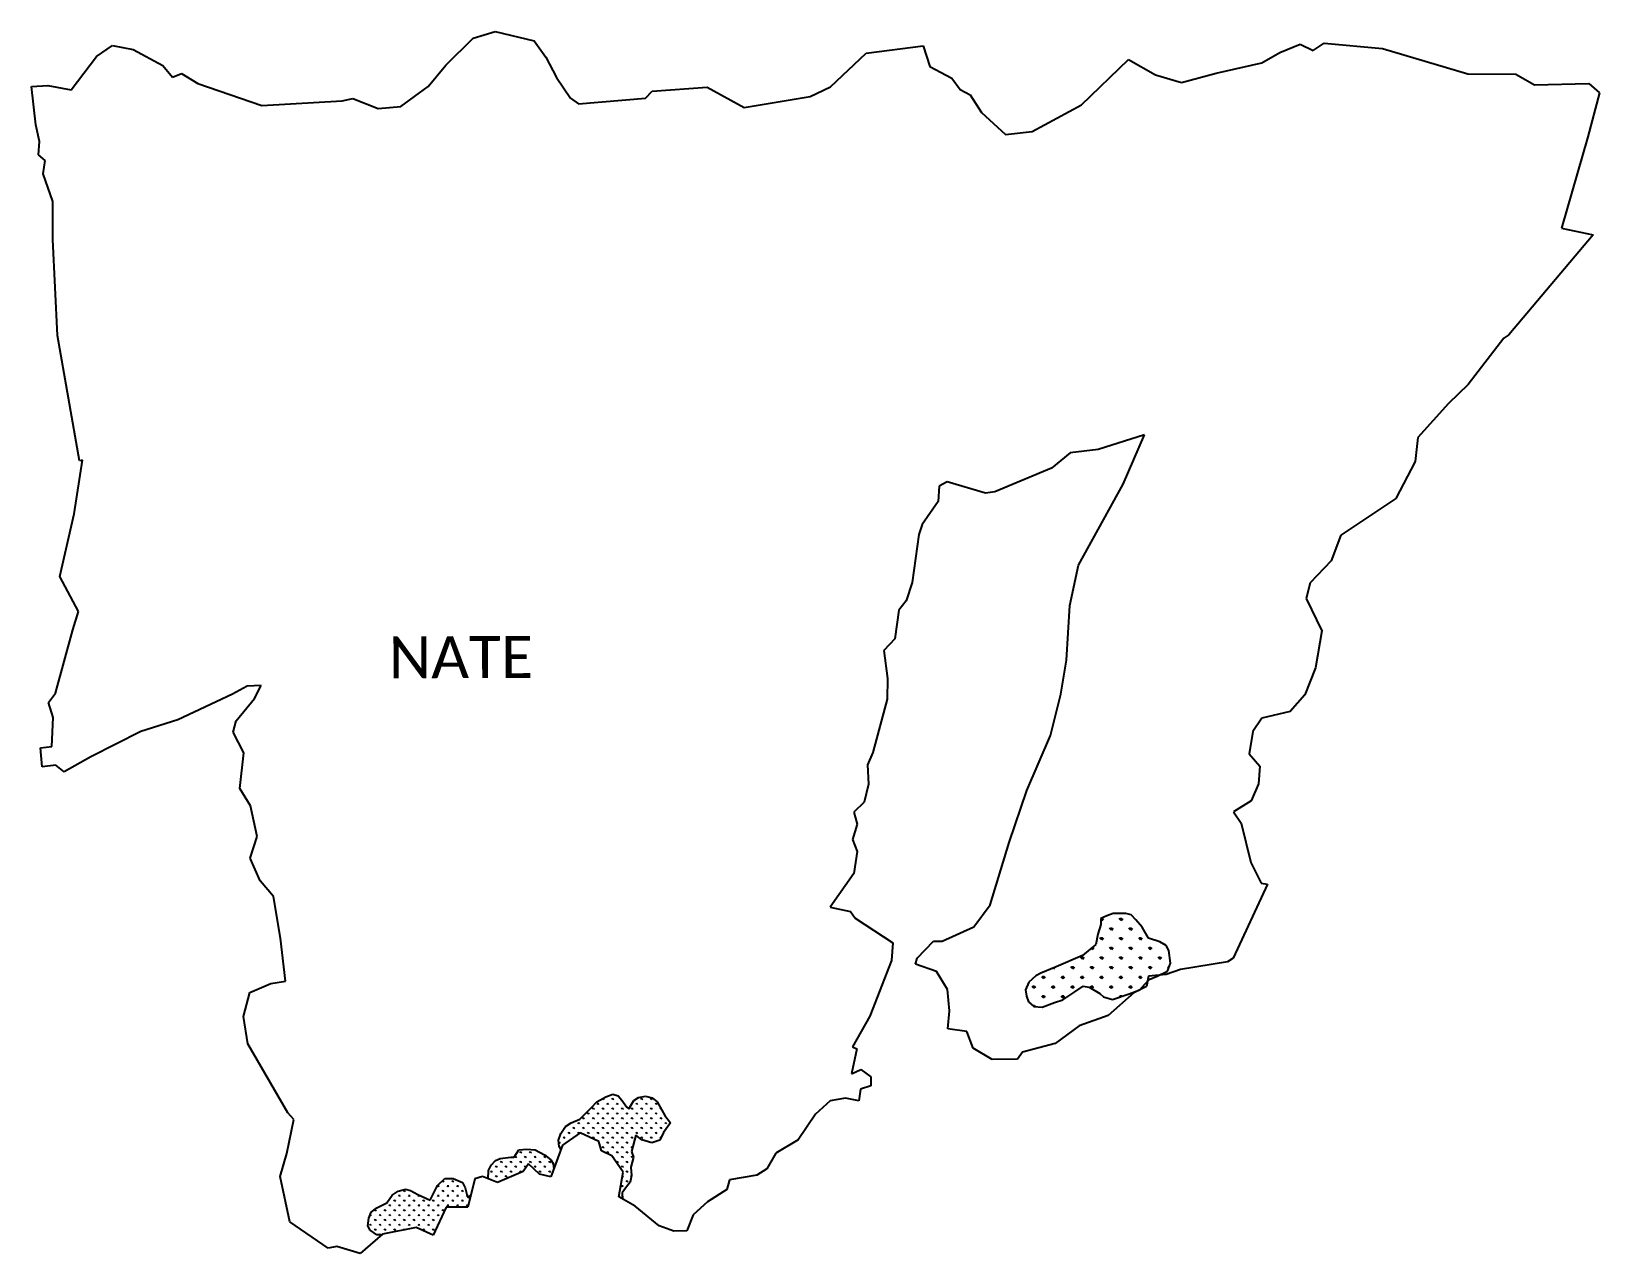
# Model space of a CAD drawing. Header units: metres. Extents: x 322049 to 327866, y 1839213 to 1843749.
import ezdxf

# ---------------------------------------------------------------- set-up
doc = ezdxf.new("R2010")
doc.units = ezdxf.units.M
doc.layers.add('MANGROOVES', color=112, linetype='Continuous')
doc.layers.add('VILLAGE NAME', color=250, linetype='Continuous')
doc.styles.get("Standard").update_dxf_attribs({"font": 'simplex.shx'})

msp = doc.modelspace()

# ---------------------------------------------------------------- linework, layer by layer
at = {"color": 3}
for p, q in [((322290.8, 1843655), (322349.6, 1843696.3)), ((322349.6, 1843696.3), (322426, 1843682.1)), ((323586.7, 1843623.7), (323687.6, 1843723)), ((323687.6, 1843723), (323769.1, 1843748.9)), ((323769.1, 1843748.9), (323913.9, 1843713.2)), ((323913.9, 1843713.2), (323957.1, 1843652.7)), ((325357.3, 1843694.6), (325381.4, 1843618.7)), ((326679.7, 1843670.5), (326755.2, 1843700.8)), ((326755.2, 1843700.8), (326804, 1843677.3)), ((326804, 1843677.3), (326844.2, 1843705.3)), ((326844.2, 1843705.3), (327061.1, 1843684.8)), ((322197, 1843531.4), (322290.8, 1843655)), ((322426, 1843682.1), (322536.3, 1843622.3)), ((323957.1, 1843652.7), (323996.6, 1843577.9)), ((325012.9, 1843542.7), (325145.4, 1843668.5)), ((325944.2, 1843476.2), (326118.8, 1843644.3)), ((326118.8, 1843644.3), (326218.8, 1843587.2)), ((326612.6, 1843632.5), (326679.7, 1843670.5)), ((327061.1, 1843684.8), (327377.1, 1843591.7)), ((322536.3, 1843622.3), (322572.5, 1843578.8)), ((322572.5, 1843578.8), (322605.3, 1843592.3)), ((322605.3, 1843592.3), (322666.4, 1843555.8)), ((323520.6, 1843544.1), (323586.7, 1843623.7)), ((323996.6, 1843577.9), (324048.4, 1843500.4)), ((325381.4, 1843618.7), (325463.6, 1843575.6)), ((326218.8, 1843587.2), (326314.9, 1843559.3)), ((326314.9, 1843559.3), (326443.4, 1843594.1)), ((326443.4, 1843594.1), (326612.6, 1843632.5)), ((327377.1, 1843591.7), (327555.5, 1843590.6)), ((327555.5, 1843590.6), (327624.4, 1843550.3)), ((322048.8, 1843544.3), (322109.8, 1843547.9)), ((322065.4, 1843401.6), (322048.8, 1843544.3)), ((322109.8, 1843547.9), (322197, 1843531.4)), ((322666.4, 1843555.8), (322903.8, 1843473.8)), ((323418.8, 1843469.7), (323520.6, 1843544.1)), ((324326.3, 1843501.3), (324351.9, 1843526.4)), ((324351.9, 1843526.4), (324555.4, 1843541.4)), ((324555.4, 1843541.4), (324692.7, 1843466.2)), ((324938, 1843506.8), (325012.9, 1843542.7)), ((325463.6, 1843575.6), (325494, 1843532.5)), ((325494, 1843532.5), (325531.2, 1843513.9)), ((327624.4, 1843550.3), (327825.7, 1843555.2)), ((327866, 1843520.5), (327822.7, 1843358)), ((327825.7, 1843555.2), (327866, 1843520.5)), ((322903.8, 1843473.8), (323201.4, 1843491.2)), ((323201.4, 1843491.2), (323241.1, 1843499.4)), ((323241.1, 1843499.4), (323335.1, 1843462.1)), ((323335.1, 1843462.1), (323418.8, 1843469.7)), ((324048.4, 1843500.4), (324078, 1843480.2)), ((324078, 1843480.2), (324326.3, 1843501.3)), ((324692.7, 1843466.2), (324938, 1843506.8)), ((325531.2, 1843513.9), (325573.4, 1843447.7)), ((325760.6, 1843377.4), (325944.2, 1843476.2)), ((325573.4, 1843447.7), (325662.5, 1843366.2)), ((322078.8, 1843340.3), (322065.4, 1843401.6)), ((325662.5, 1843366.2), (325760.6, 1843377.4)), ((327822.7, 1843358), (327724.5, 1843018.6)), ((322075.2, 1843290.6), (322078.8, 1843340.3)), ((322099.4, 1843270), (322075.2, 1843290.6)), ((322092.2, 1843220.1), (322099.4, 1843270)), ((322128.9, 1843118), (322092.2, 1843220.1)), ((322128.2, 1842976.9), (322128.9, 1843118)), ((327724.5, 1843018.6), (327842.2, 1842994.3)), ((322145.9, 1842620.8), (322128.2, 1842976.9)), ((327842.2, 1842994.3), (327529.6, 1842623.1)), ((322227.5, 1842155), (322145.9, 1842620.8)), ((327511, 1842610.1), (327378, 1842438.7)), ((327529.6, 1842623.1), (327511, 1842610.1)), ((327378, 1842438.7), (327304.9, 1842367.4)), ((327304.9, 1842367.4), (327191.7, 1842241.4)), ((326177.3, 1842251.7), (326006, 1842197.3)), ((326098.7, 1842068.6), (326177.3, 1842251.7)), ((327191.7, 1842241.4), (327181.9, 1842152.5)), ((325901.5, 1842184.2), (325832.9, 1842127.4)), ((326006, 1842197.3), (325901.5, 1842184.2)), ((322208.1, 1841958.7), (322237.9, 1842157.2)), ((322237.9, 1842157.2), (322227.5, 1842155)), ((325832.9, 1842127.4), (325623.2, 1842040.3)), ((327181.9, 1842152.5), (327109.9, 1842015.7)), ((325446.3, 1842077.6), (325416.1, 1842060.7)), ((325588.5, 1842035.1), (325446.3, 1842077.6)), ((325932.9, 1841768.5), (326098.7, 1842068.6)), ((325416.1, 1842060.7), (325411.9, 1842004.6)), ((325623.2, 1842040.3), (325588.5, 1842035.1)), ((327109.9, 1842015.7), (326905.4, 1841879.8)), ((322155, 1841725.4), (322208.1, 1841958.7)), ((325411.9, 1842004.6), (325352.6, 1841918.2)), ((325352.6, 1841918.2), (325341.1, 1841881.9)), ((325341.1, 1841881.9), (325315.4, 1841703.3)), ((326905.4, 1841879.8), (326870.4, 1841784.4)), ((326870.4, 1841784.4), (326792.1, 1841702.8)), ((322224.2, 1841595.7), (322155, 1841725.4)), ((325900.9, 1841618), (325932.9, 1841768.5)), ((325315.4, 1841703.3), (325293.5, 1841635.3)), ((326792.1, 1841702.8), (326777.3, 1841643.7)), ((325266.1, 1841601), (325251.3, 1841494.7)), ((325293.5, 1841635.3), (325266.1, 1841601)), ((325888.3, 1841415.4), (325900.9, 1841618)), ((326777.3, 1841643.7), (326835.4, 1841524.1)), ((322202.1, 1841528.1), (322224.2, 1841595.7)), ((322138.5, 1841293), (322202.1, 1841528.1)), ((325251.3, 1841494.7), (325210.7, 1841450.7)), ((326835.4, 1841524.1), (326811.8, 1841386.9)), ((325210.7, 1841450.7), (325224.4, 1841347.6)), ((325867.1, 1841288.9), (325888.3, 1841415.4)), ((326811.8, 1841386.9), (326772.5, 1841286.2)), ((322849, 1841318.5), (322795.4, 1841288.7)), ((322901.4, 1841321.4), (322849, 1841318.5)), ((322876.9, 1841273.2), (322901.4, 1841321.4)), ((325224.4, 1841347.6), (325223.7, 1841270.4)), ((322112.4, 1841258.3), (322138.5, 1841293)), ((322130.2, 1841202.1), (322112.4, 1841258.3)), ((322795.4, 1841288.7), (322592.5, 1841193.9)), ((322808, 1841190.2), (322876.9, 1841273.2)), ((325223.7, 1841270.4), (325170.6, 1841072.4)), ((325828.5, 1841135.4), (325867.1, 1841288.9)), ((326772.5, 1841286.2), (326718.3, 1841225.3)), ((322124.7, 1841095.4), (322130.2, 1841202.1)), ((322592.5, 1841193.9), (322455.1, 1841150.9)), ((326612.8, 1841200.4), (326579.3, 1841150.3)), ((326718.3, 1841225.3), (326612.8, 1841200.4)), ((322455.1, 1841150.9), (322269.2, 1841056.6)), ((322797.1, 1841148.7), (322808, 1841190.2)), ((322837.3, 1841070.9), (322797.1, 1841148.7)), ((325741.4, 1840931.4), (325828.5, 1841135.4)), ((326579.3, 1841150.3), (326566.2, 1841067.5)), ((322082.1, 1841089.5), (322124.7, 1841095.4)), ((322088.7, 1841019.8), (322082.1, 1841089.5)), ((322139.7, 1841025.5), (322088.7, 1841019.8)), ((322170.7, 1841001.3), (322139.7, 1841025.5)), ((322269.2, 1841056.6), (322170.7, 1841001.3)), ((322822.4, 1840939.7), (322837.3, 1841070.9)), ((325170.6, 1841072.4), (325150.7, 1841026.6)), ((325150.7, 1841026.6), (325154.3, 1840955.7)), ((326566.2, 1841067.5), (326605, 1841021.9)), ((326605, 1841021.9), (326601.2, 1840956.1)), ((322861.8, 1840875.3), (322822.4, 1840939.7)), ((325154.3, 1840955.7), (325137.6, 1840888.4)), ((325675.5, 1840739.3), (325741.4, 1840931.4)), ((326601.2, 1840956.1), (326572.8, 1840893.2)), ((322886, 1840760.6), (322861.8, 1840875.3)), ((325137.6, 1840888.4), (325099.2, 1840851.3)), ((325099.2, 1840851.3), (325111.4, 1840806.6)), ((326572.8, 1840893.2), (326507.8, 1840852)), ((326507.8, 1840852), (326536.5, 1840810)), ((325111.4, 1840806.6), (325095.1, 1840750.4)), ((326536.5, 1840810), (326572.6, 1840664.5)), ((322860.9, 1840681), (322886, 1840760.6)), ((325095.1, 1840750.4), (325111.8, 1840705.6)), ((325605.4, 1840507.3), (325675.5, 1840739.3)), ((322897.1, 1840597), (322860.9, 1840681)), ((325111.8, 1840705.6), (325100.1, 1840623.4)), ((325100.1, 1840623.4), (325012.4, 1840498.5)), ((326572.6, 1840664.5), (326609.9, 1840588.4)), ((322947.4, 1840538), (322897.1, 1840597)), ((326634.1, 1840583.5), (326506.3, 1840309.6)), ((326609.9, 1840588.4), (326634.1, 1840583.5)), ((322972.4, 1840383.8), (322947.4, 1840538)), ((325012.4, 1840498.5), (325087.8, 1840483)), ((325544.1, 1840425.9), (325605.4, 1840507.3)), ((325087.8, 1840483), (325104.1, 1840458.5)), ((325104.1, 1840458.5), (325244.1, 1840366.7)), ((322991.4, 1840224.3), (322972.4, 1840383.8)), ((325427.5, 1840373), (325544.1, 1840425.9)), ((325244.1, 1840366.7), (325239, 1840301.3)), ((325333.9, 1840309.6), (325395.7, 1840373.1)), ((325395.7, 1840373.1), (325427.5, 1840373)), ((325239, 1840301.3), (325159, 1840094.7)), ((325328.5, 1840287.8), (325333.9, 1840309.6)), ((325406.7, 1840260.1), (325328.5, 1840287.8)), ((326311.8, 1840267.6), (326258.4, 1840248.7)), ((326485.5, 1840295.3), (326311.8, 1840267.6)), ((326506.3, 1840309.6), (326485.5, 1840295.3)), ((322859.6, 1840182), (322936.8, 1840215.6)), ((322936.8, 1840215.6), (322991.4, 1840224.3)), ((325446.6, 1840192.9), (325406.7, 1840260.1)), ((326185.2, 1840204.4), (326138.6, 1840181.2)), ((326193, 1840242.5), (326185.2, 1840204.4)), ((326258.4, 1840248.7), (326193, 1840242.5)), ((322836, 1840093.1), (322859.6, 1840182)), ((325454.1, 1840113.6), (325446.6, 1840192.9)), ((326138.6, 1840181.2), (326043.6, 1840097.3)), ((322851.3, 1839991.9), (322836, 1840093.1)), ((325159, 1840094.7), (325094.6, 1839980.3)), ((325447.9, 1840047.1), (325454.1, 1840113.6)), ((326043.6, 1840097.3), (325935.3, 1840057.9)), ((325518.4, 1840037.6), (325447.9, 1840047.1)), ((325542.7, 1839975.5), (325518.4, 1840037.6)), ((325935.3, 1840057.9), (325846.5, 1839993.2)), ((323000.7, 1839735.5), (322851.3, 1839991.9)), ((325110.4, 1839972.6), (325090.9, 1839879.9)), ((325094.6, 1839980.3), (325110.4, 1839972.6)), ((325612.1, 1839933.5), (325542.7, 1839975.5)), ((325846.5, 1839993.2), (325725.4, 1839960.1)), ((325706.5, 1839934.4), (325612.1, 1839933.5)), ((325725.4, 1839960.1), (325706.5, 1839934.4)), ((325090.9, 1839879.9), (325125.8, 1839896.6)), ((325125.8, 1839896.6), (325162.6, 1839869.7)), ((325162.6, 1839869.7), (325163, 1839835.3)), ((325124.9, 1839822.9), (325118.7, 1839779.7)), ((325163, 1839835.3), (325124.9, 1839822.9)), ((325011.5, 1839780.6), (324957.3, 1839730.3)), ((325068.3, 1839790.5), (325011.5, 1839780.6)), ((325118.7, 1839779.7), (325068.3, 1839790.5)), ((322996.8, 1839584.7), (323022.5, 1839710.9)), ((323022.5, 1839710.9), (323000.7, 1839735.5)), ((324957.3, 1839730.3), (324893.2, 1839635.1)), ((324084.6, 1839661), (324018.7, 1839615.4)), ((324154.2, 1839629.5), (324084.6, 1839661)), ((324163.4, 1839594.1), (324154.2, 1839629.5)), ((324893.2, 1839635.1), (324810.8, 1839586)), ((322971.7, 1839498.9), (322996.8, 1839584.7)), ((324018.7, 1839615.4), (323976.1, 1839498)), ((324201.8, 1839576.3), (324163.4, 1839594.1)), ((324244, 1839515.2), (324201.8, 1839576.3)), ((324810.8, 1839586), (324776.9, 1839527.9)), ((323873, 1839517.2), (323777.6, 1839477.3)), ((323893.3, 1839546.7), (323873, 1839517.2)), ((323933.6, 1839507.7), (323893.3, 1839546.7)), ((323976.1, 1839498), (323933.6, 1839507.7)), ((324227.8, 1839423.6), (324244, 1839515.2)), ((324776.9, 1839527.9), (324740.4, 1839504.1)), ((323007.9, 1839331.4), (322971.7, 1839498.9)), ((323693.5, 1839490.5), (323668.2, 1839385.5)), ((323721.8, 1839498.8), (323693.5, 1839490.5)), ((323777.6, 1839477.3), (323721.8, 1839498.8)), ((324629.1, 1839450.8), (324557, 1839405.7)), ((324638.6, 1839487.2), (324629.1, 1839450.8)), ((324740.4, 1839504.1), (324638.6, 1839487.2)), ((324288.3, 1839389.2), (324227.8, 1839423.6)), ((324377.2, 1839315.8), (324288.3, 1839389.2)), ((324557, 1839405.7), (324503.1, 1839357.1)), ((323149.4, 1839233.3), (323007.9, 1839331.4)), ((323587.4, 1839385.9), (323539.4, 1839282.1)), ((323668.2, 1839385.5), (323587.4, 1839385.9)), ((324503.1, 1839357.1), (324480.1, 1839297.6)), ((323350.7, 1839285.7), (323268.8, 1839212.9)), ((323476, 1839309.9), (323350.7, 1839285.7)), ((323539.4, 1839282.1), (323476, 1839309.9)), ((324432.2, 1839296), (324377.2, 1839315.8)), ((324480.1, 1839297.6), (324432.2, 1839296)), ((323182, 1839239.9), (323149.4, 1839233.3)), ((323268.8, 1839212.9), (323182, 1839239.9))]:
    msp.add_line(p, q, dxfattribs=at)
at = {"color": 3, "flags": 128}
msp.add_lwpolyline([(325145.4, 1843668.5), (325357.3, 1843694.6)], dxfattribs=at)
at = {"layer": 'MANGROOVES'}
for p, q in [((326038.6, 1840467.1), (326015.8, 1840456.3)), ((326015.8, 1840456.3), (326015.9, 1840434)), ((326062, 1840474.6), (326038.6, 1840467.1)), ((326108.3, 1840475.7), (326062, 1840474.6)), ((326128.5, 1840469.8), (326108.3, 1840475.7)), ((326145.9, 1840452.2), (326128.5, 1840469.8)), ((326169.3, 1840425.1), (326145.9, 1840452.2)), ((326004.5, 1840398.5), (325997.1, 1840360.4)), ((326015.9, 1840434), (326004.5, 1840398.5)), ((326193.2, 1840383.5), (326169.3, 1840425.1)), ((326235.2, 1840369.8), (326193.2, 1840383.5)), ((325948.4, 1840319.3), (325850.2, 1840277)), ((325997.1, 1840360.4), (325948.4, 1840319.3)), ((326258.1, 1840356), (326235.2, 1840369.8)), ((326268, 1840337.4), (326258.1, 1840356)), ((326274.1, 1840290.6), (326268, 1840337.4)), ((325850.2, 1840277), (325793, 1840253.6)), ((326224.9, 1840243.2), (326262.8, 1840261.2)), ((326262.8, 1840261.2), (326274.1, 1840290.6)), ((325748.3, 1840220.4), (325736.5, 1840192.1)), ((325774.1, 1840243.5), (325748.3, 1840220.4)), ((325793, 1840253.6), (325774.1, 1840243.5)), ((325919.4, 1840184.1), (325950.1, 1840205.1)), ((325950.1, 1840205.1), (325972.5, 1840201.3)), ((326159.9, 1840191.8), (326178.9, 1840213.4)), ((326178.9, 1840213.4), (326195.6, 1840230.4)), ((326195.6, 1840230.4), (326224.9, 1840243.2)), ((325736.5, 1840192.1), (325739.9, 1840168.9)), ((325739.9, 1840168.9), (325747.9, 1840147.6)), ((325747.9, 1840147.6), (325767.6, 1840130)), ((325798.2, 1840127.9), (325844.2, 1840145.2)), ((325844.2, 1840145.2), (325875.2, 1840155.1)), ((325875.2, 1840155.1), (325919.4, 1840184.1)), ((325972.5, 1840201.3), (326011.5, 1840177.9)), ((326011.5, 1840177.9), (326025.8, 1840166.1)), ((326025.8, 1840166.1), (326058.5, 1840155.5)), ((326058.5, 1840155.5), (326120.8, 1840177.7)), ((326120.8, 1840177.7), (326159.9, 1840191.8)), ((325767.6, 1840130), (325798.2, 1840127.9)), ((324179.2, 1839794.8), (324205.7, 1839804.3)), ((324205.7, 1839804.3), (324225, 1839799)), ((324225, 1839799), (324239.5, 1839783.1)), ((324301.4, 1839792.2), (324327.3, 1839797.3)), ((324327.3, 1839797.3), (324352, 1839790.6)), ((324082.9, 1839711.7), (324125.8, 1839753.7)), ((324125.8, 1839753.7), (324146.1, 1839776)), ((324146.1, 1839776), (324179.2, 1839794.8)), ((324239.5, 1839783.1), (324257.4, 1839756.6)), ((324257.4, 1839756.6), (324265.3, 1839750.8)), ((324265.3, 1839750.8), (324284.1, 1839780.8)), ((324284.1, 1839780.8), (324301.4, 1839792.2)), ((324352, 1839790.6), (324369.5, 1839776.5)), ((324369.5, 1839776.5), (324387.4, 1839745.6)), ((324387.4, 1839745.6), (324398.7, 1839725.3)), ((324012.2, 1839659.1), (324029.5, 1839684.5)), ((324029.5, 1839684.5), (324050.7, 1839698.7)), ((324050.7, 1839698.7), (324082.9, 1839711.7)), ((324419.6, 1839698.1), (324394, 1839662.7)), ((324398.7, 1839725.3), (324419.6, 1839698.1)), ((324003.7, 1839634), (324012.2, 1839659.1)), ((324006.7, 1839610.7), (324003.7, 1839634)), ((324290.6, 1839652.2), (324275.3, 1839592.2)), ((324313.4, 1839635.8), (324290.6, 1839652.2)), ((324350.3, 1839624.6), (324313.4, 1839635.8)), ((324380.3, 1839634.6), (324350.3, 1839624.6)), ((324394, 1839662.7), (324380.3, 1839634.6)), ((323770, 1839558.6), (323788, 1839566.4)), ((323788, 1839566.4), (323826.8, 1839571.5)), ((323826.8, 1839571.5), (323840, 1839571.4)), ((323840, 1839571.4), (323857.4, 1839597.8)), ((323857.4, 1839597.8), (323886.9, 1839601.2)), ((323886.9, 1839601.2), (323917.7, 1839598)), ((323917.7, 1839598), (323952.4, 1839579.8)), ((323952.4, 1839579.8), (323976, 1839560.7)), ((324013.3, 1839600.5), (324006.7, 1839610.7)), ((324282.9, 1839570.7), (324272.4, 1839533.8)), ((324275.3, 1839592.2), (324282.9, 1839570.7)), ((323742.9, 1839490.6), (323744.7, 1839521.7)), ((323744.7, 1839521.7), (323754.5, 1839541)), ((323754.5, 1839541), (323770, 1839558.6)), ((323976, 1839560.7), (323983.9, 1839548)), ((323983.9, 1839548), (323986.9, 1839526.4)), ((324272.4, 1839533.8), (324274.4, 1839502.5)), ((323408.8, 1839445.4), (323437.2, 1839451.7)), ((323437.2, 1839451.7), (323455.5, 1839446.9)), ((323455.5, 1839446.9), (323481.8, 1839432.7)), ((323527.9, 1839411.9), (323555.5, 1839465.4)), ((323555.5, 1839465.4), (323582.9, 1839491.6)), ((323582.9, 1839491.6), (323613.7, 1839492.4)), ((323613.7, 1839492.4), (323647.5, 1839476.4)), ((323647.5, 1839476.4), (323658.4, 1839457)), ((323658.4, 1839457), (323664.4, 1839431.9)), ((324253.1, 1839455.6), (324240.6, 1839438)), ((324270.3, 1839478.3), (324253.1, 1839455.6)), ((324274.4, 1839502.5), (324270.3, 1839478.3)), ((323329.7, 1839382.8), (323367.7, 1839402.1)), ((323367.7, 1839402.1), (323387.6, 1839429.7)), ((323387.6, 1839429.7), (323408.8, 1839445.4)), ((323481.8, 1839432.7), (323527.9, 1839411.9)), ((323664.4, 1839431.9), (323668.8, 1839420.4)), ((323668.8, 1839420.4), (323679.3, 1839431.7)), ((324240.6, 1839438), (324241.4, 1839415.9)), ((323297, 1839316.3), (323300.4, 1839345.1)), ((323300.4, 1839345.1), (323309.1, 1839366.5)), ((323309.1, 1839366.5), (323329.7, 1839382.8)), ((323305.8, 1839299.7), (323297, 1839316.3)), ((323329.8, 1839282.9), (323305.8, 1839299.7)), ((323346.8, 1839282.2), (323329.8, 1839282.9))]:
    msp.add_line(p, q, dxfattribs=at)
at = {"layer": 'MANGROOVES', "linetype": 'Continuous'}
for p, q in [((326019.2, 1840449.6), (326015.8, 1840453)), ((326019.2, 1840449.6), (326019.2, 1840457.9)), ((326019.2, 1840449.6), (326026, 1840456.3)), ((326091.1, 1840449.6), (326084.3, 1840456.3)), ((326091.1, 1840449.6), (326091.1, 1840459.1)), ((326091.1, 1840449.6), (326097.8, 1840456.3)), ((326019.2, 1840377.8), (326012.5, 1840384.5)), ((326019.2, 1840377.8), (326019.2, 1840387.3)), ((326019.2, 1840377.8), (326026, 1840384.5)), ((326055.1, 1840413.7), (326048.4, 1840420.4)), ((326055.1, 1840413.7), (326055.1, 1840423.2)), ((326055.1, 1840413.7), (326061.9, 1840420.4)), ((326091.1, 1840377.8), (326084.3, 1840384.5)), ((326091.1, 1840377.8), (326091.1, 1840387.3)), ((326091.1, 1840377.8), (326097.8, 1840384.5)), ((326127, 1840413.7), (326120.2, 1840420.4)), ((326127, 1840413.7), (326127, 1840423.2)), ((326127, 1840413.7), (326133.7, 1840420.4)), ((326162.9, 1840377.8), (326156.2, 1840384.5)), ((326162.9, 1840377.8), (326162.9, 1840387.3)), ((326162.9, 1840377.8), (326169.6, 1840384.5)), ((325983.3, 1840341.8), (325979.6, 1840345.6)), ((325983.3, 1840341.8), (325983.3, 1840348.7)), ((325983.3, 1840341.8), (325990, 1840348.6)), ((326055.1, 1840341.8), (326048.4, 1840348.6)), ((326055.1, 1840341.8), (326055.1, 1840351.4)), ((326055.1, 1840341.8), (326061.9, 1840348.6)), ((326127, 1840341.8), (326120.2, 1840348.6)), ((326127, 1840341.8), (326127, 1840351.4)), ((326127, 1840341.8), (326133.7, 1840348.6)), ((326198.8, 1840341.8), (326192.1, 1840348.6)), ((326198.8, 1840341.8), (326198.8, 1840351.4)), ((326198.8, 1840341.8), (326205.6, 1840348.6)), ((325839.6, 1840270), (325837.7, 1840271.9)), ((325839.6, 1840270), (325844.1, 1840274.5)), ((325839.6, 1840270), (325839.6, 1840272.7)), ((325911.5, 1840270), (325904.7, 1840276.7)), ((325911.5, 1840270), (325911.5, 1840279.5)), ((325911.5, 1840270), (325918.2, 1840276.7)), ((325947.4, 1840305.9), (325940.6, 1840312.7)), ((325947.4, 1840305.9), (325947.4, 1840315.5)), ((325947.4, 1840305.9), (325954.1, 1840312.7)), ((325983.3, 1840270), (325976.6, 1840276.7)), ((325983.3, 1840270), (325983.3, 1840279.5)), ((325983.3, 1840270), (325990, 1840276.7)), ((326019.2, 1840305.9), (326012.5, 1840312.7)), ((326019.2, 1840305.9), (326019.2, 1840315.5)), ((326019.2, 1840305.9), (326026, 1840312.7)), ((326055.1, 1840270), (326048.4, 1840276.7)), ((326055.1, 1840270), (326055.1, 1840279.5)), ((326055.1, 1840270), (326061.9, 1840276.7)), ((326091.1, 1840305.9), (326084.3, 1840312.7)), ((326091.1, 1840305.9), (326091.1, 1840315.5)), ((326091.1, 1840305.9), (326097.8, 1840312.7)), ((326127, 1840270), (326120.2, 1840276.7)), ((326127, 1840270), (326127, 1840279.5)), ((326127, 1840270), (326133.7, 1840276.7)), ((326162.9, 1840305.9), (326156.2, 1840312.7)), ((326162.9, 1840305.9), (326162.9, 1840315.5)), ((326162.9, 1840305.9), (326169.6, 1840312.7)), ((326198.8, 1840270), (326192.1, 1840276.7)), ((326198.8, 1840270), (326198.8, 1840279.5)), ((326198.8, 1840270), (326205.6, 1840276.7)), ((326234.7, 1840305.9), (326228, 1840312.7)), ((326234.7, 1840305.9), (326234.7, 1840315.5)), ((326234.7, 1840305.9), (326241.5, 1840312.7)), ((326267.4, 1840273.3), (326263.9, 1840276.7)), ((325767.8, 1840198.2), (325761, 1840204.9)), ((325767.8, 1840198.2), (325767.8, 1840207.7)), ((325767.8, 1840198.2), (325774.5, 1840204.9)), ((325803.7, 1840234.1), (325797, 1840240.8)), ((325803.7, 1840234.1), (325803.7, 1840243.6)), ((325803.7, 1840234.1), (325810.4, 1840240.8)), ((325839.6, 1840198.2), (325832.9, 1840204.9)), ((325839.6, 1840198.2), (325839.6, 1840207.7)), ((325839.6, 1840198.2), (325846.3, 1840204.9)), ((325875.5, 1840234.1), (325868.8, 1840240.8)), ((325875.5, 1840234.1), (325875.5, 1840243.6)), ((325875.5, 1840234.1), (325882.3, 1840240.8)), ((325911.5, 1840198.2), (325904.7, 1840204.9)), ((325911.5, 1840198.2), (325911.5, 1840207.7)), ((325911.5, 1840198.2), (325918.2, 1840204.9)), ((325947.4, 1840234.1), (325940.6, 1840240.8)), ((325947.4, 1840234.1), (325947.4, 1840243.6)), ((325947.4, 1840234.1), (325954.1, 1840240.8)), ((325983.3, 1840198.2), (325976.6, 1840204.9)), ((325983.3, 1840198.2), (325983.3, 1840207.7)), ((325983.3, 1840198.2), (325990, 1840204.9)), ((326019.2, 1840234.1), (326012.5, 1840240.8)), ((326019.2, 1840234.1), (326019.2, 1840243.6)), ((326019.2, 1840234.1), (326026, 1840240.8)), ((326055.1, 1840198.2), (326048.4, 1840204.9)), ((326055.1, 1840198.2), (326055.1, 1840207.7)), ((326055.1, 1840198.2), (326061.9, 1840204.9)), ((326091.1, 1840234.1), (326084.3, 1840240.8)), ((326091.1, 1840234.1), (326091.1, 1840243.6)), ((326091.1, 1840234.1), (326097.8, 1840240.8)), ((326127, 1840198.2), (326120.2, 1840204.9)), ((326127, 1840198.2), (326127, 1840207.7)), ((326127, 1840198.2), (326133.7, 1840204.9)), ((326162.9, 1840234.1), (326156.2, 1840240.8)), ((326162.9, 1840234.1), (326162.9, 1840243.6)), ((326162.9, 1840234.1), (326169.6, 1840240.8)), ((325803.7, 1840162.2), (325797, 1840169)), ((325803.7, 1840162.2), (325803.7, 1840171.8)), ((325803.7, 1840162.2), (325810.4, 1840169)), ((325875.5, 1840162.2), (325868.8, 1840169)), ((325875.5, 1840162.2), (325875.5, 1840171.8)), ((325875.5, 1840162.2), (325882.3, 1840169)), ((326019.2, 1840171.5), (326019.2, 1840171.8)), ((326024.3, 1840167.3), (326026, 1840169)), ((326087.5, 1840165.8), (326084.3, 1840169)), ((326091.1, 1840167.1), (326091.1, 1840171.8)), ((325767.8, 1840130), (325767.8, 1840135.8)), ((325771.2, 1840129.8), (325774.5, 1840133.1)), ((324133.4, 1839749.2), (324130, 1839752.5)), ((324133.4, 1839749.2), (324133.4, 1839753.9)), ((324133.4, 1839749.2), (324136.7, 1839752.5)), ((324151.3, 1839767.1), (324148, 1839770.5)), ((324151.3, 1839767.1), (324151.3, 1839771.9)), ((324151.3, 1839767.1), (324154.7, 1839770.5)), ((324169.3, 1839749.2), (324165.9, 1839752.5)), ((324169.3, 1839785.1), (324166.7, 1839787.7)), ((324169.3, 1839785.1), (324169.3, 1839789.2)), ((324169.3, 1839785.1), (324172.7, 1839788.4)), ((324169.3, 1839749.2), (324169.3, 1839753.9)), ((324169.3, 1839749.2), (324172.7, 1839752.5)), ((324187.2, 1839767.1), (324183.9, 1839770.5)), ((324187.2, 1839767.1), (324187.2, 1839771.9)), ((324187.2, 1839767.1), (324190.6, 1839770.5)), ((324205.2, 1839785.1), (324201.8, 1839788.4)), ((324205.2, 1839749.2), (324201.8, 1839752.5)), ((324205.2, 1839785.1), (324205.2, 1839789.8)), ((324205.2, 1839785.1), (324208.6, 1839788.4)), ((324205.2, 1839749.2), (324205.2, 1839753.9)), ((324205.2, 1839749.2), (324208.6, 1839752.5)), ((324223.2, 1839767.1), (324219.8, 1839770.5)), ((324223.2, 1839767.1), (324223.2, 1839771.9)), ((324223.2, 1839767.1), (324226.5, 1839770.5)), ((324241.1, 1839749.2), (324237.8, 1839752.5)), ((324241.1, 1839749.2), (324241.1, 1839753.9)), ((324241.1, 1839749.2), (324244.5, 1839752.5)), ((324277, 1839749.2), (324273.7, 1839752.5)), ((324277, 1839749.2), (324277, 1839753.9)), ((324277, 1839749.2), (324280.4, 1839752.5)), ((324295, 1839767.1), (324291.6, 1839770.5)), ((324295, 1839767.1), (324295, 1839771.9)), ((324295, 1839767.1), (324298.4, 1839770.5)), ((324313, 1839785.1), (324309.6, 1839788.4)), ((324313, 1839749.2), (324309.6, 1839752.5)), ((324313, 1839785.1), (324313, 1839789.8)), ((324313, 1839785.1), (324316.3, 1839788.4)), ((324313, 1839749.2), (324313, 1839753.9)), ((324313, 1839749.2), (324316.3, 1839752.5)), ((324330.9, 1839767.1), (324327.6, 1839770.5)), ((324330.9, 1839767.1), (324330.9, 1839771.9)), ((324330.9, 1839767.1), (324334.3, 1839770.5)), ((324348.9, 1839785.1), (324345.5, 1839788.4)), ((324348.9, 1839749.2), (324345.5, 1839752.5)), ((324348.9, 1839785.1), (324348.9, 1839789.8)), ((324348.9, 1839785.1), (324352.3, 1839788.4)), ((324348.9, 1839749.2), (324348.9, 1839753.9)), ((324348.9, 1839749.2), (324352.3, 1839752.5)), ((324366.9, 1839767.1), (324363.5, 1839770.5)), ((324366.9, 1839767.1), (324366.9, 1839771.9)), ((324366.9, 1839767.1), (324370.2, 1839770.5)), ((324384.8, 1839749.2), (324381.4, 1839752.5)), ((324384.8, 1839749.2), (324384.8, 1839750)), ((324384.8, 1839749.2), (324385.1, 1839749.5)), ((324025.6, 1839677.3), (324029, 1839680.7)), ((324061.5, 1839677.3), (324058.2, 1839680.7)), ((324061.5, 1839677.3), (324061.5, 1839682.1)), ((324061.5, 1839677.3), (324064.9, 1839680.7)), ((324079.5, 1839695.3), (324076.1, 1839698.6)), ((324079.5, 1839695.3), (324079.5, 1839700)), ((324079.5, 1839695.3), (324082.9, 1839698.6)), ((324097.4, 1839713.2), (324094.1, 1839716.6)), ((324097.4, 1839677.3), (324094.1, 1839680.7)), ((324097.4, 1839713.2), (324097.4, 1839718)), ((324097.4, 1839713.2), (324100.8, 1839716.6)), ((324097.4, 1839677.3), (324097.4, 1839682.1)), ((324097.4, 1839677.3), (324100.8, 1839680.7)), ((324115.4, 1839731.2), (324112, 1839734.6)), ((324115.4, 1839695.3), (324112, 1839698.6)), ((324115.4, 1839731.2), (324115.4, 1839736)), ((324115.4, 1839731.2), (324118.8, 1839734.6)), ((324115.4, 1839695.3), (324115.4, 1839700)), ((324115.4, 1839695.3), (324118.8, 1839698.6)), ((324133.4, 1839713.2), (324130, 1839716.6)), ((324133.4, 1839677.3), (324130, 1839680.7)), ((324133.4, 1839713.2), (324133.4, 1839718)), ((324133.4, 1839713.2), (324136.7, 1839716.6)), ((324133.4, 1839677.3), (324133.4, 1839682.1)), ((324133.4, 1839677.3), (324136.7, 1839680.7)), ((324151.3, 1839731.2), (324148, 1839734.6)), ((324151.3, 1839695.3), (324148, 1839698.6)), ((324151.3, 1839731.2), (324151.3, 1839736)), ((324151.3, 1839731.2), (324154.7, 1839734.6)), ((324151.3, 1839695.3), (324151.3, 1839700)), ((324151.3, 1839695.3), (324154.7, 1839698.6)), ((324169.3, 1839713.2), (324165.9, 1839716.6)), ((324169.3, 1839677.3), (324165.9, 1839680.7)), ((324169.3, 1839713.2), (324169.3, 1839718)), ((324169.3, 1839713.2), (324172.7, 1839716.6)), ((324169.3, 1839677.3), (324169.3, 1839682.1)), ((324169.3, 1839677.3), (324172.7, 1839680.7)), ((324187.2, 1839731.2), (324183.9, 1839734.6)), ((324187.2, 1839695.3), (324183.9, 1839698.6)), ((324187.2, 1839731.2), (324187.2, 1839736)), ((324187.2, 1839731.2), (324190.6, 1839734.6)), ((324187.2, 1839695.3), (324187.2, 1839700)), ((324187.2, 1839695.3), (324190.6, 1839698.6)), ((324205.2, 1839713.2), (324201.8, 1839716.6)), ((324205.2, 1839677.3), (324201.8, 1839680.7)), ((324205.2, 1839713.2), (324205.2, 1839718)), ((324205.2, 1839713.2), (324208.6, 1839716.6)), ((324205.2, 1839677.3), (324205.2, 1839682.1)), ((324205.2, 1839677.3), (324208.6, 1839680.7)), ((324223.2, 1839731.2), (324219.8, 1839734.6)), ((324223.2, 1839695.3), (324219.8, 1839698.6)), ((324223.2, 1839731.2), (324223.2, 1839736)), ((324223.2, 1839731.2), (324226.5, 1839734.6)), ((324223.2, 1839695.3), (324223.2, 1839700)), ((324223.2, 1839695.3), (324226.5, 1839698.6)), ((324241.1, 1839713.2), (324237.8, 1839716.6)), ((324241.1, 1839677.3), (324237.8, 1839680.7)), ((324241.1, 1839713.2), (324241.1, 1839718)), ((324241.1, 1839713.2), (324244.5, 1839716.6)), ((324241.1, 1839677.3), (324241.1, 1839682.1)), ((324241.1, 1839677.3), (324244.5, 1839680.7)), ((324259.1, 1839731.2), (324255.7, 1839734.6)), ((324259.1, 1839695.3), (324255.7, 1839698.6)), ((324259.1, 1839731.2), (324259.1, 1839736)), ((324259.1, 1839731.2), (324262.5, 1839734.6)), ((324259.1, 1839695.3), (324259.1, 1839700)), ((324259.1, 1839695.3), (324262.5, 1839698.6)), ((324277, 1839713.2), (324273.7, 1839716.6)), ((324277, 1839677.3), (324273.7, 1839680.7)), ((324277, 1839713.2), (324277, 1839718)), ((324277, 1839713.2), (324280.4, 1839716.6)), ((324277, 1839677.3), (324277, 1839682.1)), ((324277, 1839677.3), (324280.4, 1839680.7)), ((324295, 1839731.2), (324291.6, 1839734.6)), ((324295, 1839695.3), (324291.6, 1839698.6)), ((324295, 1839731.2), (324295, 1839736)), ((324295, 1839731.2), (324298.4, 1839734.6)), ((324295, 1839695.3), (324295, 1839700)), ((324295, 1839695.3), (324298.4, 1839698.6)), ((324313, 1839713.2), (324309.6, 1839716.6)), ((324313, 1839677.3), (324309.6, 1839680.7)), ((324313, 1839713.2), (324313, 1839718)), ((324313, 1839713.2), (324316.3, 1839716.6)), ((324313, 1839677.3), (324313, 1839682.1)), ((324313, 1839677.3), (324316.3, 1839680.7)), ((324330.9, 1839731.2), (324327.6, 1839734.6)), ((324330.9, 1839695.3), (324327.6, 1839698.6)), ((324330.9, 1839731.2), (324330.9, 1839736)), ((324330.9, 1839731.2), (324334.3, 1839734.6)), ((324330.9, 1839695.3), (324330.9, 1839700)), ((324330.9, 1839695.3), (324334.3, 1839698.6)), ((324348.9, 1839713.2), (324345.5, 1839716.6)), ((324348.9, 1839677.3), (324345.5, 1839680.7)), ((324348.9, 1839713.2), (324348.9, 1839718)), ((324348.9, 1839713.2), (324352.3, 1839716.6)), ((324348.9, 1839677.3), (324348.9, 1839682.1)), ((324348.9, 1839677.3), (324352.3, 1839680.7)), ((324366.9, 1839731.2), (324363.5, 1839734.6)), ((324366.9, 1839695.3), (324363.5, 1839698.6)), ((324366.9, 1839731.2), (324366.9, 1839736)), ((324366.9, 1839731.2), (324370.2, 1839734.6)), ((324366.9, 1839695.3), (324366.9, 1839700)), ((324366.9, 1839695.3), (324370.2, 1839698.6)), ((324384.8, 1839713.2), (324381.4, 1839716.6)), ((324384.8, 1839677.3), (324381.4, 1839680.7)), ((324384.8, 1839713.2), (324384.8, 1839718)), ((324384.8, 1839713.2), (324388.2, 1839716.6)), ((324384.8, 1839677.3), (324384.8, 1839682.1)), ((324384.8, 1839677.3), (324388.2, 1839680.7)), ((324402.8, 1839695.3), (324399.4, 1839698.6)), ((324402.8, 1839695.3), (324402.8, 1839700)), ((324402.8, 1839695.3), (324406.1, 1839698.6)), ((324007.6, 1839623.4), (324004.7, 1839626.4)), ((324007.6, 1839623.4), (324007.6, 1839628.2)), ((324007.6, 1839623.4), (324011, 1839626.8)), ((324025.6, 1839641.4), (324022.2, 1839644.8)), ((324025.6, 1839677.3), (324025, 1839677.9)), ((324025.6, 1839677.3), (324025.6, 1839678.8)), ((324025.6, 1839641.4), (324025.6, 1839646.1)), ((324025.6, 1839641.4), (324029, 1839644.8)), ((324043.6, 1839659.3), (324040.2, 1839662.7)), ((324043.6, 1839659.3), (324043.6, 1839664.1)), ((324043.6, 1839659.3), (324046.9, 1839662.7)), ((324059.4, 1839643.6), (324058.2, 1839644.8)), ((324061.5, 1839645.1), (324061.5, 1839646.1)), ((324079.5, 1839659.3), (324076.1, 1839662.7)), ((324079.5, 1839659.3), (324079.5, 1839664.1)), ((324079.5, 1839659.3), (324082.9, 1839662.7)), ((324115.4, 1839659.3), (324112, 1839662.7)), ((324115.4, 1839659.3), (324115.4, 1839664.1)), ((324115.4, 1839659.3), (324118.8, 1839662.7)), ((324133.4, 1839641.4), (324130, 1839644.8)), ((324133.4, 1839641.4), (324133.4, 1839646.1)), ((324133.4, 1839641.4), (324136.7, 1839644.8)), ((324151.3, 1839659.3), (324148, 1839662.7)), ((324151.3, 1839659.3), (324151.3, 1839664.1)), ((324151.3, 1839659.3), (324154.7, 1839662.7)), ((324169.3, 1839641.4), (324165.9, 1839644.8)), ((324169.3, 1839641.4), (324169.3, 1839646.1)), ((324169.3, 1839641.4), (324172.7, 1839644.8)), ((324187.2, 1839659.3), (324183.9, 1839662.7)), ((324187.2, 1839623.4), (324183.9, 1839626.8)), ((324187.2, 1839659.3), (324187.2, 1839664.1)), ((324187.2, 1839659.3), (324190.6, 1839662.7)), ((324187.2, 1839623.4), (324187.2, 1839628.2)), ((324187.2, 1839623.4), (324190.6, 1839626.8)), ((324205.2, 1839641.4), (324201.8, 1839644.8)), ((324205.2, 1839641.4), (324205.2, 1839646.1)), ((324205.2, 1839641.4), (324208.6, 1839644.8)), ((324223.2, 1839659.3), (324219.8, 1839662.7)), ((324223.2, 1839623.4), (324219.8, 1839626.8)), ((324223.2, 1839659.3), (324223.2, 1839664.1)), ((324223.2, 1839659.3), (324226.5, 1839662.7)), ((324223.2, 1839623.4), (324223.2, 1839628.2)), ((324223.2, 1839623.4), (324226.5, 1839626.8)), ((324241.1, 1839641.4), (324237.8, 1839644.8)), ((324241.1, 1839641.4), (324241.1, 1839646.1)), ((324241.1, 1839641.4), (324244.5, 1839644.8)), ((324259.1, 1839659.3), (324255.7, 1839662.7)), ((324259.1, 1839623.4), (324255.7, 1839626.8)), ((324259.1, 1839659.3), (324259.1, 1839664.1)), ((324259.1, 1839659.3), (324262.5, 1839662.7)), ((324259.1, 1839623.4), (324259.1, 1839628.2)), ((324259.1, 1839623.4), (324262.5, 1839626.8)), ((324277, 1839641.4), (324273.7, 1839644.8)), ((324277, 1839641.4), (324277, 1839646.1)), ((324277, 1839641.4), (324280.4, 1839644.8)), ((324295, 1839659.3), (324291.6, 1839662.7)), ((324295, 1839659.3), (324295, 1839664.1)), ((324295, 1839659.3), (324298.4, 1839662.7)), ((324313, 1839641.4), (324309.6, 1839644.8)), ((324313, 1839641.4), (324313, 1839646.1)), ((324313, 1839641.4), (324316.3, 1839644.8)), ((324330.9, 1839659.3), (324327.6, 1839662.7)), ((324330.9, 1839659.3), (324330.9, 1839664.1)), ((324330.9, 1839659.3), (324334.3, 1839662.7)), ((324348.9, 1839641.4), (324345.5, 1839644.8)), ((324348.9, 1839641.4), (324348.9, 1839646.1)), ((324348.9, 1839641.4), (324352.3, 1839644.8)), ((324366.9, 1839659.3), (324363.5, 1839662.7)), ((324366.9, 1839659.3), (324366.9, 1839664.1)), ((324366.9, 1839659.3), (324370.2, 1839662.7)), ((324384, 1839642.2), (324381.4, 1839644.8)), ((324384.8, 1839643.9), (324384.8, 1839646.1)), ((323846, 1839569.5), (323842.6, 1839572.9)), ((323846, 1839569.5), (323846, 1839574.3)), ((323846, 1839569.5), (323849.4, 1839572.9)), ((323864, 1839587.5), (323860.6, 1839590.9)), ((323864, 1839587.5), (323864, 1839592.3)), ((323864, 1839587.5), (323867.3, 1839590.9)), ((323881.9, 1839569.5), (323878.5, 1839572.9)), ((323881.9, 1839569.5), (323881.9, 1839574.3)), ((323881.9, 1839569.5), (323885.3, 1839572.9)), ((323899.9, 1839587.5), (323896.5, 1839590.9)), ((323899.9, 1839587.5), (323899.9, 1839592.3)), ((323899.9, 1839587.5), (323903.2, 1839590.9)), ((323917.8, 1839569.5), (323914.5, 1839572.9)), ((323917.8, 1839569.5), (323917.8, 1839574.3)), ((323917.8, 1839569.5), (323921.2, 1839572.9)), ((323935.8, 1839587.5), (323933.8, 1839589.5)), ((323935.8, 1839587.5), (323935.8, 1839588.5)), ((323935.8, 1839587.5), (323936.4, 1839588.1)), ((323953.8, 1839569.5), (323950.4, 1839572.9)), ((323953.8, 1839569.5), (323953.8, 1839574.3)), ((323953.8, 1839569.5), (323957.1, 1839572.9)), ((324169.3, 1839605.5), (324165.9, 1839608.8)), ((324169.3, 1839605.5), (324169.3, 1839610.2)), ((324169.3, 1839605.5), (324172.7, 1839608.8)), ((324187.2, 1839587.5), (324183.9, 1839590.9)), ((324187.2, 1839587.5), (324187.2, 1839592.3)), ((324187.2, 1839587.5), (324190.6, 1839590.9)), ((324205.2, 1839605.5), (324201.8, 1839608.8)), ((324205.2, 1839605.5), (324205.2, 1839610.2)), ((324205.2, 1839605.5), (324208.6, 1839608.8)), ((324205.2, 1839571.3), (324205.2, 1839574.3)), ((324205.9, 1839570.3), (324208.6, 1839572.9)), ((324223.2, 1839587.5), (324219.8, 1839590.9)), ((324223.2, 1839587.5), (324223.2, 1839592.3)), ((324223.2, 1839587.5), (324226.5, 1839590.9)), ((324241.1, 1839605.5), (324237.8, 1839608.8)), ((324241.1, 1839569.5), (324237.8, 1839572.9)), ((324241.1, 1839605.5), (324241.1, 1839610.2)), ((324241.1, 1839605.5), (324244.5, 1839608.8)), ((324241.1, 1839569.5), (324241.1, 1839574.3)), ((324241.1, 1839569.5), (324244.5, 1839572.9)), ((324259.1, 1839587.5), (324255.7, 1839590.9)), ((324259.1, 1839587.5), (324259.1, 1839592.3)), ((324259.1, 1839587.5), (324262.5, 1839590.9)), ((324277, 1839605.5), (324273.7, 1839608.8)), ((324277, 1839569.5), (324273.7, 1839572.9)), ((324277, 1839605.5), (324277, 1839610.2)), ((324277, 1839605.5), (324279.2, 1839607.6)), ((324277, 1839569.5), (324277, 1839574.3)), ((324277, 1839569.5), (324280.4, 1839572.9)), ((323756.2, 1839515.7), (323752.8, 1839519)), ((323756.2, 1839515.7), (323756.2, 1839520.4)), ((323756.2, 1839515.7), (323759.6, 1839519)), ((323774.2, 1839533.6), (323770.8, 1839537)), ((323774.2, 1839533.6), (323774.2, 1839538.4)), ((323774.2, 1839533.6), (323777.5, 1839537)), ((323792.1, 1839551.6), (323788.7, 1839555)), ((323792.1, 1839515.7), (323788.7, 1839519)), ((323792.1, 1839551.6), (323792.1, 1839556.3)), ((323792.1, 1839551.6), (323795.5, 1839555)), ((323792.1, 1839515.7), (323792.1, 1839520.4)), ((323792.1, 1839515.7), (323795.5, 1839519)), ((323810.1, 1839533.6), (323806.7, 1839537)), ((323810.1, 1839533.6), (323810.1, 1839538.4)), ((323810.1, 1839533.6), (323813.4, 1839537)), ((323828, 1839551.6), (323824.7, 1839555)), ((323828, 1839515.7), (323824.7, 1839519)), ((323828, 1839551.6), (323828, 1839556.3)), ((323828, 1839551.6), (323831.4, 1839555)), ((323828, 1839515.7), (323828, 1839520.4)), ((323828, 1839515.7), (323831.4, 1839519)), ((323846, 1839533.6), (323842.6, 1839537)), ((323846, 1839533.6), (323846, 1839538.4)), ((323846, 1839533.6), (323849.4, 1839537)), ((323864, 1839551.6), (323860.6, 1839555)), ((323864, 1839515.7), (323860.6, 1839519)), ((323864, 1839551.6), (323864, 1839556.3)), ((323864, 1839551.6), (323867.3, 1839555)), ((323864, 1839515.7), (323864, 1839520.4)), ((323864, 1839515.7), (323867.3, 1839519)), ((323881.9, 1839533.6), (323878.5, 1839537)), ((323881.9, 1839533.6), (323881.9, 1839538.4)), ((323881.9, 1839533.6), (323885.3, 1839537)), ((323899.9, 1839551.6), (323896.5, 1839555)), ((323899.9, 1839551.6), (323899.9, 1839556.3)), ((323899.9, 1839551.6), (323903.2, 1839555)), ((323917.8, 1839533.6), (323914.5, 1839537)), ((323917.8, 1839533.6), (323917.8, 1839538.4)), ((323917.8, 1839533.6), (323921.2, 1839537)), ((323935.8, 1839551.6), (323932.4, 1839555)), ((323935.8, 1839515.7), (323932.4, 1839519)), ((323935.8, 1839551.6), (323935.8, 1839556.3)), ((323935.8, 1839551.6), (323939.2, 1839555)), ((323935.8, 1839515.7), (323935.8, 1839520.4)), ((323935.8, 1839515.7), (323939.2, 1839519)), ((323953.8, 1839533.6), (323950.4, 1839537)), ((323953.8, 1839533.6), (323953.8, 1839538.4)), ((323953.8, 1839533.6), (323957.1, 1839537)), ((323971.7, 1839551.6), (323968.4, 1839555)), ((323971.7, 1839515.7), (323968.4, 1839519)), ((323971.7, 1839551.6), (323971.7, 1839556.3)), ((323971.7, 1839551.6), (323975.1, 1839555)), ((323971.7, 1839515.7), (323971.7, 1839520.4)), ((323971.7, 1839515.7), (323975.1, 1839519)), ((324223.2, 1839551.6), (324219.8, 1839555)), ((324223.2, 1839551.6), (324223.2, 1839556.3)), ((324223.2, 1839551.6), (324226.5, 1839555)), ((324241.1, 1839533.6), (324237.8, 1839537)), ((324241.1, 1839533.6), (324241.1, 1839538.4)), ((324241.1, 1839533.6), (324244.5, 1839537)), ((324259.1, 1839551.6), (324255.7, 1839555)), ((324259.1, 1839515.7), (324255.7, 1839519)), ((324259.1, 1839551.6), (324259.1, 1839556.3)), ((324259.1, 1839551.6), (324262.5, 1839555)), ((324259.1, 1839515.7), (324259.1, 1839520.4)), ((324259.1, 1839515.7), (324262.5, 1839519)), ((323432.9, 1839443.8), (323429.5, 1839447.2)), ((323432.9, 1839443.8), (323432.9, 1839448.6)), ((323432.9, 1839443.8), (323436.3, 1839447.2)), ((323558.6, 1839461.8), (323555.3, 1839465.1)), ((323558.6, 1839461.8), (323558.6, 1839466.5)), ((323558.6, 1839461.8), (323562, 1839465.1)), ((323576.6, 1839443.8), (323573.2, 1839447.2)), ((323576.6, 1839479.7), (323573.6, 1839482.7)), ((323576.6, 1839479.7), (323576.6, 1839484.5)), ((323576.6, 1839479.7), (323580, 1839483.1)), ((323576.6, 1839443.8), (323576.6, 1839448.6)), ((323576.6, 1839443.8), (323580, 1839447.2)), ((323594.5, 1839461.8), (323591.2, 1839465.1)), ((323594.5, 1839461.8), (323594.5, 1839466.5)), ((323594.5, 1839461.8), (323597.9, 1839465.1)), ((323612.5, 1839479.7), (323609.1, 1839483.1)), ((323612.5, 1839443.8), (323609.1, 1839447.2)), ((323612.5, 1839479.7), (323612.5, 1839484.5)), ((323612.5, 1839479.7), (323615.9, 1839483.1)), ((323612.5, 1839443.8), (323612.5, 1839448.6)), ((323612.5, 1839443.8), (323615.9, 1839447.2)), ((323630.5, 1839461.8), (323627.1, 1839465.1)), ((323630.5, 1839461.8), (323630.5, 1839466.5)), ((323630.5, 1839461.8), (323633.8, 1839465.1)), ((323648.4, 1839443.8), (323645.1, 1839447.2)), ((323648.4, 1839443.8), (323648.4, 1839448.6)), ((323648.4, 1839443.8), (323651.8, 1839447.2)), ((323774.2, 1839497.7), (323770.8, 1839501.1)), ((323774.2, 1839497.7), (323774.2, 1839502.5)), ((323774.2, 1839497.7), (323777.5, 1839501.1)), ((323789.6, 1839482.3), (323788.7, 1839483.1)), ((323792.1, 1839483.4), (323792.1, 1839484.5)), ((323810.1, 1839497.7), (323806.7, 1839501.1)), ((323810.1, 1839497.7), (323810.1, 1839502.5)), ((323810.1, 1839497.7), (323813.4, 1839501.1)), ((324241.1, 1839461.8), (324237.8, 1839465.1)), ((324241.1, 1839497.7), (324240.9, 1839497.9)), ((324241.1, 1839497.7), (324244.5, 1839501.1)), ((324241.1, 1839497.7), (324241.1, 1839499)), ((324241.1, 1839461.8), (324241.1, 1839466.5)), ((324241.1, 1839461.8), (324244.5, 1839465.1)), ((324259.1, 1839479.7), (324255.7, 1839483.1)), ((324259.1, 1839479.7), (324259.1, 1839484.5)), ((324259.1, 1839479.7), (324262.5, 1839483.1)), ((324274.1, 1839500.7), (324273.7, 1839501.1)), ((323379, 1839389.9), (323375.7, 1839393.3)), ((323379, 1839389.9), (323379, 1839394.7)), ((323379, 1839389.9), (323382.4, 1839393.3)), ((323397, 1839407.9), (323393.6, 1839411.3)), ((323397, 1839407.9), (323397, 1839412.7)), ((323397, 1839407.9), (323400.4, 1839411.3)), ((323414.9, 1839425.9), (323411.6, 1839429.2)), ((323414.9, 1839389.9), (323411.6, 1839393.3)), ((323414.9, 1839425.9), (323414.9, 1839430.6)), ((323414.9, 1839425.9), (323418.3, 1839429.2)), ((323414.9, 1839389.9), (323414.9, 1839394.7)), ((323414.9, 1839389.9), (323418.3, 1839393.3)), ((323432.9, 1839407.9), (323429.5, 1839411.3)), ((323432.9, 1839407.9), (323432.9, 1839412.7)), ((323432.9, 1839407.9), (323436.3, 1839411.3)), ((323450.9, 1839425.9), (323447.5, 1839429.2)), ((323450.9, 1839389.9), (323447.5, 1839393.3)), ((323450.9, 1839425.9), (323450.9, 1839430.6)), ((323450.9, 1839425.9), (323454.2, 1839429.2)), ((323450.9, 1839389.9), (323450.9, 1839394.7)), ((323450.9, 1839389.9), (323454.2, 1839393.3)), ((323468.8, 1839407.9), (323465.5, 1839411.3)), ((323468.8, 1839407.9), (323468.8, 1839412.7)), ((323468.8, 1839407.9), (323472.2, 1839411.3)), ((323486.8, 1839425.9), (323483.4, 1839429.2)), ((323486.8, 1839389.9), (323483.4, 1839393.3)), ((323486.8, 1839425.9), (323486.8, 1839430.5)), ((323486.8, 1839425.9), (323490, 1839429)), ((323486.8, 1839389.9), (323486.8, 1839394.7)), ((323486.8, 1839389.9), (323490.2, 1839393.3)), ((323504.7, 1839407.9), (323501.4, 1839411.3)), ((323504.7, 1839407.9), (323504.7, 1839412.7)), ((323504.7, 1839407.9), (323508.1, 1839411.3)), ((323522.7, 1839389.9), (323519.3, 1839393.3)), ((323522.7, 1839389.9), (323522.7, 1839394.7)), ((323522.7, 1839389.9), (323526.1, 1839393.3)), ((323540.7, 1839407.9), (323537.3, 1839411.3)), ((323540.7, 1839407.9), (323540.7, 1839412.7)), ((323540.7, 1839407.9), (323544, 1839411.3)), ((323558.6, 1839425.9), (323555.3, 1839429.2)), ((323558.6, 1839389.9), (323555.3, 1839393.3)), ((323558.6, 1839425.9), (323558.6, 1839430.6)), ((323558.6, 1839425.9), (323562, 1839429.2)), ((323558.6, 1839389.9), (323558.6, 1839394.7)), ((323558.6, 1839389.9), (323562, 1839393.3)), ((323576.6, 1839407.9), (323573.2, 1839411.3)), ((323576.6, 1839407.9), (323576.6, 1839412.7)), ((323576.6, 1839407.9), (323580, 1839411.3)), ((323594.5, 1839425.9), (323591.2, 1839429.2)), ((323594.5, 1839389.9), (323591.2, 1839393.3)), ((323594.5, 1839425.9), (323594.5, 1839430.6)), ((323594.5, 1839425.9), (323597.9, 1839429.2)), ((323594.5, 1839389.9), (323594.5, 1839394.7)), ((323594.5, 1839389.9), (323597.9, 1839393.3)), ((323612.5, 1839407.9), (323609.1, 1839411.3)), ((323612.5, 1839407.9), (323612.5, 1839412.7)), ((323612.5, 1839407.9), (323615.9, 1839411.3)), ((323630.5, 1839425.9), (323627.1, 1839429.2)), ((323630.5, 1839389.9), (323627.1, 1839393.3)), ((323630.5, 1839425.9), (323630.5, 1839430.6)), ((323630.5, 1839425.9), (323633.8, 1839429.2)), ((323630.5, 1839389.9), (323630.5, 1839394.7)), ((323630.5, 1839389.9), (323633.8, 1839393.3)), ((323648.4, 1839407.9), (323645.1, 1839411.3)), ((323648.4, 1839407.9), (323648.4, 1839412.7)), ((323648.4, 1839407.9), (323651.8, 1839411.3)), ((323666.4, 1839425.9), (323663, 1839429.2)), ((323666.4, 1839389.9), (323663, 1839393.3)), ((323666.4, 1839425.9), (323666.4, 1839426.7)), ((323666.4, 1839425.9), (323666.6, 1839426.1)), ((323666.4, 1839389.9), (323666.4, 1839394.7)), ((323666.4, 1839389.9), (323669.8, 1839393.3)), ((324241.1, 1839425.9), (324237.8, 1839429.2)), ((323307.2, 1839354), (323304.9, 1839356.3)), ((323307.2, 1839354), (323307.2, 1839358.8)), ((323307.2, 1839354), (323310.5, 1839357.4)), ((323325.1, 1839372), (323321.8, 1839375.3)), ((323325.1, 1839336.1), (323321.8, 1839339.4)), ((323325.1, 1839372), (323325.1, 1839376.7)), ((323325.1, 1839372), (323328.5, 1839375.3)), ((323325.1, 1839336.1), (323325.1, 1839340.8)), ((323325.1, 1839336.1), (323328.5, 1839339.4)), ((323343.1, 1839354), (323339.7, 1839357.4)), ((323343.1, 1839354), (323343.1, 1839358.8)), ((323343.1, 1839354), (323346.5, 1839357.4)), ((323361.1, 1839372), (323357.7, 1839375.3)), ((323361.1, 1839336.1), (323357.7, 1839339.4)), ((323361.1, 1839372), (323361.1, 1839376.7)), ((323361.1, 1839372), (323364.4, 1839375.3)), ((323361.1, 1839336.1), (323361.1, 1839340.8)), ((323361.1, 1839336.1), (323364.4, 1839339.4)), ((323379, 1839354), (323375.7, 1839357.4)), ((323379, 1839354), (323379, 1839358.8)), ((323379, 1839354), (323382.4, 1839357.4)), ((323397, 1839372), (323393.6, 1839375.3)), ((323397, 1839336.1), (323393.6, 1839339.4)), ((323397, 1839372), (323397, 1839376.7)), ((323397, 1839372), (323400.4, 1839375.3)), ((323397, 1839336.1), (323397, 1839340.8)), ((323397, 1839336.1), (323400.4, 1839339.4)), ((323414.9, 1839354), (323411.6, 1839357.4)), ((323414.9, 1839354), (323414.9, 1839358.8)), ((323414.9, 1839354), (323418.3, 1839357.4)), ((323432.9, 1839372), (323429.5, 1839375.3)), ((323432.9, 1839336.1), (323429.5, 1839339.4)), ((323432.9, 1839372), (323432.9, 1839376.7)), ((323432.9, 1839372), (323436.3, 1839375.3)), ((323432.9, 1839336.1), (323432.9, 1839340.8)), ((323432.9, 1839336.1), (323436.3, 1839339.4)), ((323450.9, 1839354), (323447.5, 1839357.4)), ((323450.9, 1839354), (323450.9, 1839358.8)), ((323450.9, 1839354), (323454.2, 1839357.4)), ((323468.8, 1839372), (323465.5, 1839375.3)), ((323468.8, 1839336.1), (323465.5, 1839339.4)), ((323468.8, 1839372), (323468.8, 1839376.7)), ((323468.8, 1839372), (323472.2, 1839375.3)), ((323468.8, 1839336.1), (323468.8, 1839340.8)), ((323468.8, 1839336.1), (323472.2, 1839339.4)), ((323486.8, 1839354), (323483.4, 1839357.4)), ((323486.8, 1839354), (323486.8, 1839358.8)), ((323486.8, 1839354), (323490.2, 1839357.4)), ((323504.7, 1839372), (323501.4, 1839375.3)), ((323504.7, 1839336.1), (323501.4, 1839339.4)), ((323504.7, 1839372), (323504.7, 1839376.7)), ((323504.7, 1839372), (323508.1, 1839375.3)), ((323504.7, 1839336.1), (323504.7, 1839340.8)), ((323504.7, 1839336.1), (323508.1, 1839339.4)), ((323522.7, 1839354), (323519.3, 1839357.4)), ((323522.7, 1839354), (323522.7, 1839358.8)), ((323522.7, 1839354), (323526.1, 1839357.4)), ((323540.7, 1839372), (323537.3, 1839375.3)), ((323540.7, 1839336.1), (323537.3, 1839339.4)), ((323540.7, 1839372), (323540.7, 1839376.7)), ((323540.7, 1839372), (323544, 1839375.3)), ((323540.7, 1839336.1), (323540.7, 1839340.8)), ((323540.7, 1839336.1), (323544, 1839339.4)), ((323558.6, 1839354), (323555.3, 1839357.4)), ((323558.6, 1839354), (323558.6, 1839358.8)), ((323558.6, 1839354), (323562, 1839357.4)), ((323576.6, 1839372), (323573.2, 1839375.3)), ((323576.6, 1839372), (323576.6, 1839376.7)), ((323576.6, 1839372), (323580, 1839375.3)), ((323307.2, 1839318.1), (323303.8, 1839321.5)), ((323307.2, 1839318.1), (323307.2, 1839322.9)), ((323307.2, 1839318.1), (323310.5, 1839321.5)), ((323325.1, 1839300.1), (323321.8, 1839303.5)), ((323325.1, 1839300.1), (323325.1, 1839304.9)), ((323325.1, 1839300.1), (323328.5, 1839303.5)), ((323343.1, 1839318.1), (323339.7, 1839321.5)), ((323342.9, 1839282.4), (323339.7, 1839285.5)), ((323343.1, 1839318.1), (323343.1, 1839322.9)), ((323343.1, 1839318.1), (323346.5, 1839321.5)), ((323343.1, 1839282.4), (323343.1, 1839286.9)), ((323343.3, 1839282.4), (323346.5, 1839285.5)), ((323361.1, 1839300.1), (323357.7, 1839303.5)), ((323361.1, 1839300.1), (323361.1, 1839304.9)), ((323361.1, 1839300.1), (323364.4, 1839303.5)), ((323379, 1839318.1), (323375.7, 1839321.5)), ((323379, 1839318.1), (323379, 1839322.9)), ((323379, 1839318.1), (323382.4, 1839321.5)), ((323397, 1839300.1), (323393.6, 1839303.5)), ((323397, 1839300.1), (323397, 1839304.9)), ((323397, 1839300.1), (323400.4, 1839303.5)), ((323414.9, 1839318.1), (323411.6, 1839321.5)), ((323414.9, 1839318.1), (323414.9, 1839322.9)), ((323414.9, 1839318.1), (323418.3, 1839321.5)), ((323431.7, 1839301.3), (323429.5, 1839303.5)), ((323432.9, 1839301.6), (323432.9, 1839304.9)), ((323434.7, 1839301.9), (323436.3, 1839303.5)), ((323450.9, 1839318.1), (323447.5, 1839321.5)), ((323450.9, 1839318.1), (323450.9, 1839322.9)), ((323450.9, 1839318.1), (323454.2, 1839321.5)), ((323486.8, 1839318.1), (323483.4, 1839321.5)), ((323486.8, 1839318.1), (323486.8, 1839322.9)), ((323486.8, 1839318.1), (323490.2, 1839321.5)), ((323504.7, 1839300.1), (323501.4, 1839303.5)), ((323504.7, 1839300.1), (323504.7, 1839304.9)), ((323504.7, 1839300.1), (323508.1, 1839303.5)), ((323522.7, 1839318.1), (323519.3, 1839321.5)), ((323522.7, 1839318.1), (323522.7, 1839322.9)), ((323522.7, 1839318.1), (323526.1, 1839321.5)), ((323540.7, 1839300.1), (323537.3, 1839303.5)), ((323540.7, 1839300.1), (323540.7, 1839304.9)), ((323540.7, 1839300.1), (323544, 1839303.5)), ((323556.9, 1839319.8), (323555.3, 1839321.5))]:
    msp.add_line(p, q, dxfattribs=at)

# ---------------------------------------------------------------- texts
at = {"layer": 'VILLAGE NAME', "insert": (323374.4, 1841503.4), "char_height": 155.989, "attachment_point": 1, "rotation": 0.24353}
msp.add_mtext_dynamic_manual_height_columns('{\\fCalibri|b0|i0|c0|p34;NATE}', width=1979.573, gutter_width=779.9, heights=[0], dxfattribs=at)

doc.saveas('drawing.dxf')
